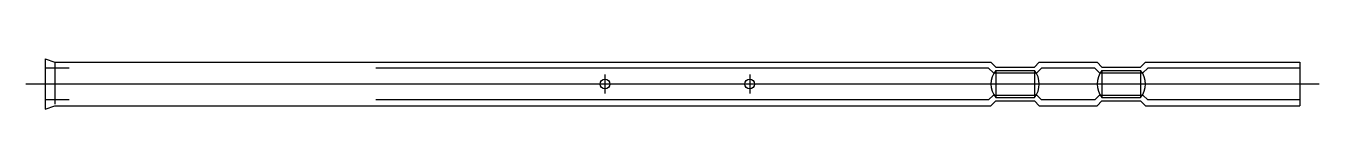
# Model space of a CAD drawing. Extents: x -0.2 to 15.6, y -8 to 10.5.
# Drawn here: x -0.2 to 13.2, y 10 to 10.52 of the extents above; entities outside this region: 2.
import ezdxf

# ---------------------------------------------------------------- set-up
doc = ezdxf.new("R2010")
doc.units = 0
doc.header["$LTSCALE"] = 0.5
doc.linetypes.add('CENTER', pattern=[50.8, 31.75, -6.35, 6.35, -6.35])
doc.linetypes.add('DASHED', pattern=[19.05, 12.7, -6.35])
for name, color, linetype in [('MSM_CENTER', 1, 'CENTER'), ('MSM_CONTINUOUS', 7, 'CONTINUOUS'), ('MSM_DASHED', 4, 'DASHED'), ('MSM_PART_NUMBER', 7, 'CONTINUOUS')]:
    doc.layers.add(name, color=color, linetype=linetype)
doc.styles.get("Standard").update_dxf_attribs({"font": 'txt.shx', "height": 1, "bigfont": 'bigfont.shx'})

# ---------------------------------------------------------------- blocks, each defined once
blk = doc.blocks.new('*U5')
at = {"layer": 'MSM_PART_NUMBER'}
blk.add_text('NRJ25W', height=3, dxfattribs=at).set_placement((0, -3))
blk = doc.blocks.new('*U6')
at = {"layer": 'MSM_PART_NUMBER'}
blk.add_text('NRJ25W', height=3, dxfattribs=at).set_placement((0, -8))

msp = doc.modelspace()

# ---------------------------------------------------------------- linework, layer by layer
at = {"layer": 'MSM_CENTER'}
for p, q in [((5.8, 10.36), (5.8, 10.16)), ((7.3, 10.36), (7.3, 10.16)), ((13.2, 10.26), (-0.2, 10.26))]:
    msp.add_line(p, q, dxfattribs=at)
at = {"layer": 'MSM_CONTINUOUS'}
for p, q in [((0, 10.52), (0.1, 10.485)), ((0, 10.52), (0, 10)), ((0.1, 10.485), (0.1, 10.051)), ((0.1, 10.485), (9.8, 10.485)), ((9.8, 10.485), (9.85, 10.435)), ((10.3, 10.485), (10.25, 10.435)), ((10.3, 10.485), (10.9, 10.485)), ((10.9, 10.485), (10.95, 10.435)), ((11.4, 10.485), (11.35, 10.435)), ((11.4, 10.485), (13, 10.485)), ((13, 10.485), (13, 10.035)), ((9.85, 10.435), (10.25, 10.435)), ((9.85, 10.401), (10.25, 10.401)), ((9.85, 10.401), (9.85, 10.119)), ((10.25, 10.401), (10.25, 10.119)), ((10.95, 10.435), (11.35, 10.435)), ((10.95, 10.401), (11.35, 10.401)), ((10.95, 10.401), (10.95, 10.119)), ((11.35, 10.401), (11.35, 10.119)), ((9.8, 10.035), (9.85, 10.085)), ((9.85, 10.119), (10.25, 10.119)), ((9.85, 10.085), (10.25, 10.085)), ((10.3, 10.035), (10.25, 10.085)), ((10.9, 10.035), (10.95, 10.085)), ((10.95, 10.119), (11.35, 10.119)), ((10.95, 10.085), (11.35, 10.085)), ((11.4, 10.035), (11.35, 10.085)), ((0, 10), (0.1, 10.035)), ((0.1, 10.035), (9.8, 10.035)), ((10.3, 10.035), (10.9, 10.035)), ((11.4, 10.035), (13, 10.035))]:
    msp.add_line(p, q, dxfattribs=at)
for centre in [(5.8, 10.26), (7.3, 10.26)]:
    msp.add_circle(centre, 0.05, dxfattribs=at)
for centre, start, end in [((10.025, 10.26), 141.0576, 218.9424), ((10.075, 10.26), 321.0576, 38.9424), ((11.125, 10.26), 141.0576, 218.9424), ((11.175, 10.26), 321.0576, 38.9424)]:
    msp.add_arc(centre, 0.225, start, end, dxfattribs=at)
at = {"layer": 'MSM_DASHED'}
for p, q in [((9.775, 10.425), (0, 10.425)), ((9.775, 10.425), (9.825, 10.375)), ((9.825, 10.375), (10.275, 10.375)), ((10.325, 10.425), (10.275, 10.375)), ((10.875, 10.425), (10.325, 10.425)), ((10.875, 10.425), (10.925, 10.375)), ((10.925, 10.375), (11.375, 10.375)), ((11.425, 10.425), (11.375, 10.375)), ((13, 10.425), (11.425, 10.425)), ((9.775, 10.095), (0, 10.095)), ((9.775, 10.095), (9.825, 10.145)), ((9.825, 10.145), (10.275, 10.145)), ((10.325, 10.095), (10.275, 10.145)), ((10.875, 10.095), (10.325, 10.095)), ((10.875, 10.095), (10.925, 10.145)), ((10.925, 10.145), (11.375, 10.145)), ((11.425, 10.095), (11.375, 10.145)), ((13, 10.095), (11.425, 10.095))]:
    msp.add_line(p, q, dxfattribs=at)

# ---------------------------------------------------------------- block references
at = {"layer": 'MSM_CONTINUOUS'}
for name in ['*U5', '*U6']:
    msp.add_blockref(name, (0, 0), dxfattribs=at)

doc.saveas('drawing.dxf')
